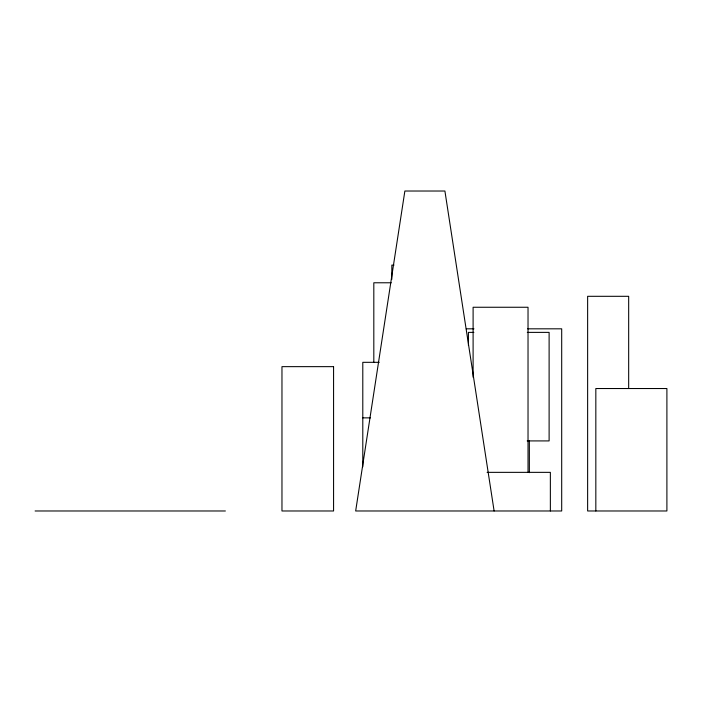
<?xml version="1.0" encoding="UTF-8"?>
<svg xmlns="http://www.w3.org/2000/svg" width="702" height="702" viewBox="0 0 702 702"><rect width="100%" height="100%" fill="white"/><g stroke="black" fill="none" stroke-linecap="round" stroke-linejoin="round"><path stroke-width="1.05" d="M393.98 265.093L391.83 265.093L391.83 279.291M391.251 282.774L373.815 282.774L373.815 362.443M466.286 328.817L473.964 328.817M527.693 328.817L561.697 328.817L561.697 510.977L355.668 510.977L404.87 191.023L444.91 191.023L494.111 510.977M473.876 332.379L468.427 332.379L468.427 345.533M527.307 332.379L549.113 332.379L549.113 440.917L527.176 440.917M379.229 362.32L362.794 362.32L362.794 466.83M362.794 417.865L370.463 417.865M487.1 472.349L550.359 472.349L550.359 510.977M35.1 510.977L225.386 510.977M628.676 388.311L628.676 296.305L587.635 296.305L587.635 510.977L666.9 510.977L666.9 388.531L595.831 388.531L595.831 510.977M529.352 440.917L529.352 472.665M528.027 472.349L528.027 307.257L473.104 307.257L473.104 377.228M333.573 366.646L281.967 366.646L281.967 510.977L333.573 510.977L333.573 366.646"/></g></svg>
